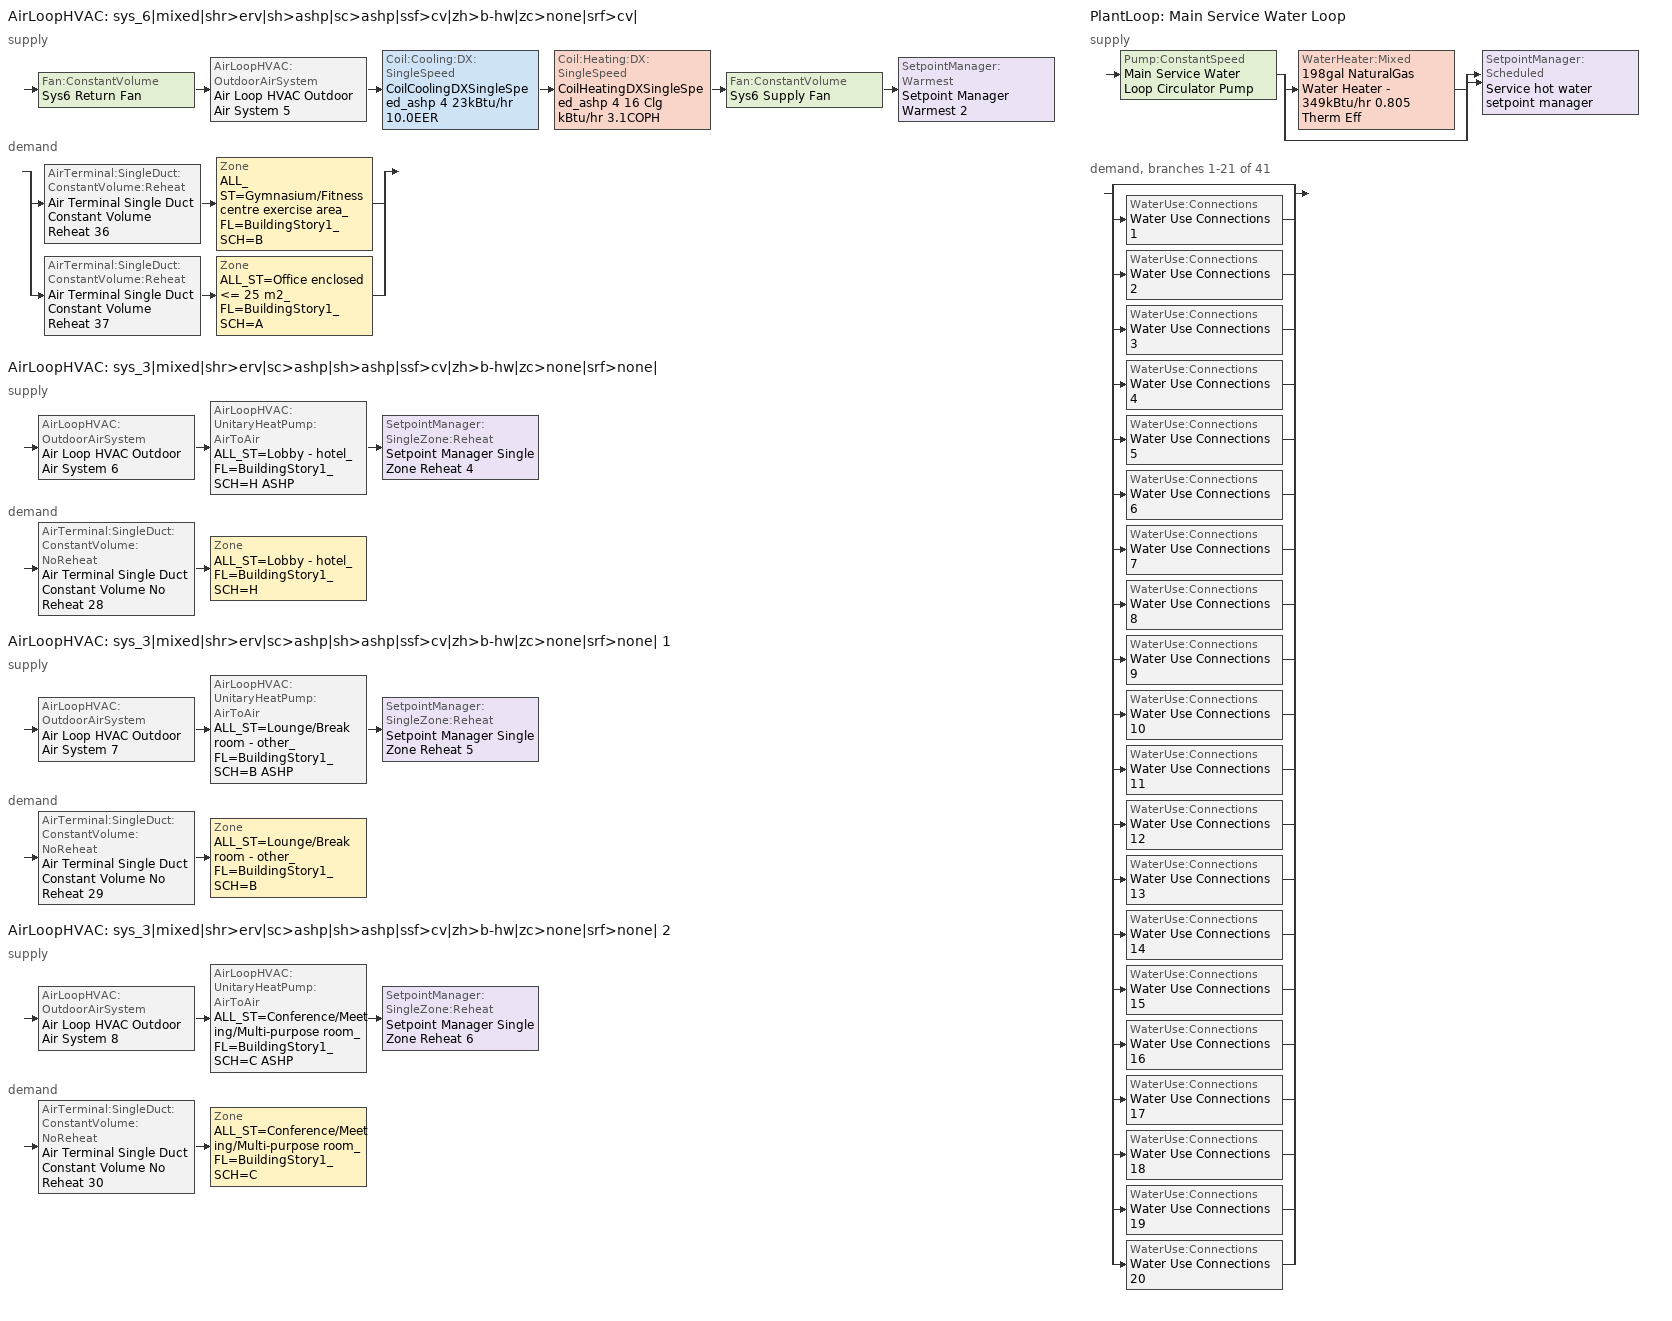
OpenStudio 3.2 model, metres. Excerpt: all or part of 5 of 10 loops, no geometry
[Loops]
AirLoopHVAC 'sys_6|mixed|shr>erv|sh>ashp|sc>ashp|ssf>cv|zh>b-hw|zc>none|srf>cv|'
 supply: Fan:ConstantVolume 'Sys6 Return Fan' > AirLoopHVAC:OutdoorAirSystem 'Air Loop HVAC Outdoor Air System 5' > Coil:Cooling:DX:SingleSpeed 'CoilCoolingDXSingleSpeed_ashp 4 23kBtu/hr 10.0EER' > Coil:Heating:DX:SingleSpeed 'CoilHeatingDXSingleSpeed_ashp 4 16 Clg kBtu/hr 3.1COPH' > Fan:ConstantVolume 'Sys6 Supply Fan' > SetpointManager:Warmest 'Setpoint Manager Warmest 2'
 demand: split
  | AirTerminal:SingleDuct:ConstantVolume:Reheat 'Air Terminal Single Duct Constant Volume Reheat 36' > Zone 'ALL_ST=Gymnasium/Fitness centre exercise area_FL=BuildingStory1_SCH=B'
  | AirTerminal:SingleDuct:ConstantVolume:Reheat 'Air Terminal Single Duct Constant Volume Reheat 37' > Zone 'ALL_ST=Office enclosed <= 25 m2_FL=BuildingStory1_SCH=A'
AirLoopHVAC 'sys_3|mixed|shr>erv|sc>ashp|sh>ashp|ssf>cv|zh>b-hw|zc>none|srf>none|'
 supply: AirLoopHVAC:OutdoorAirSystem 'Air Loop HVAC Outdoor Air System 6' > AirLoopHVAC:UnitaryHeatPump:AirToAir 'ALL_ST=Lobby - hotel_FL=BuildingStory1_SCH=H ASHP' > SetpointManager:SingleZone:Reheat 'Setpoint Manager Single Zone Reheat 4'
 demand: AirTerminal:SingleDuct:ConstantVolume:NoReheat 'Air Terminal Single Duct Constant Volume No Reheat 28' > Zone 'ALL_ST=Lobby - hotel_FL=BuildingStory1_SCH=H'
AirLoopHVAC 'sys_3|mixed|shr>erv|sc>ashp|sh>ashp|ssf>cv|zh>b-hw|zc>none|srf>none| 1'
 supply: AirLoopHVAC:OutdoorAirSystem 'Air Loop HVAC Outdoor Air System 7' > AirLoopHVAC:UnitaryHeatPump:AirToAir 'ALL_ST=Lounge/Break room - other_FL=BuildingStory1_SCH=B ASHP' > SetpointManager:SingleZone:Reheat 'Setpoint Manager Single Zone Reheat 5'
 demand: AirTerminal:SingleDuct:ConstantVolume:NoReheat 'Air Terminal Single Duct Constant Volume No Reheat 29' > Zone 'ALL_ST=Lounge/Break room - other_FL=BuildingStory1_SCH=B'
AirLoopHVAC 'sys_3|mixed|shr>erv|sc>ashp|sh>ashp|ssf>cv|zh>b-hw|zc>none|srf>none| 2'
 supply: AirLoopHVAC:OutdoorAirSystem 'Air Loop HVAC Outdoor Air System 8' > AirLoopHVAC:UnitaryHeatPump:AirToAir 'ALL_ST=Conference/Meeting/Multi-purpose room_FL=BuildingStory1_SCH=C ASHP' > SetpointManager:SingleZone:Reheat 'Setpoint Manager Single Zone Reheat 6'
 demand: AirTerminal:SingleDuct:ConstantVolume:NoReheat 'Air Terminal Single Duct Constant Volume No Reheat 30' > Zone 'ALL_ST=Conference/Meeting/Multi-purpose room_FL=BuildingStory1_SCH=C'
PlantLoop 'Main Service Water Loop'
 supply: Pump:ConstantSpeed 'Main Service Water Loop Circulator Pump' > split
  | WaterHeater:Mixed '198gal NaturalGas Water Heater - 349kBtu/hr 0.805 Therm Eff'
  | bypass
  join > SetpointManager:Scheduled 'Service hot water setpoint manager'
 demand, branches 1-21 of 41: split
  | bypass
  | WaterUse:Connections 'Water Use Connections 1'
  | WaterUse:Connections 'Water Use Connections 2'
  | WaterUse:Connections 'Water Use Connections 3'
  | WaterUse:Connections 'Water Use Connections 4'
  | WaterUse:Connections 'Water Use Connections 5'
  | WaterUse:Connections 'Water Use Connections 6'
  | WaterUse:Connections 'Water Use Connections 7'
  | WaterUse:Connections 'Water Use Connections 8'
  | WaterUse:Connections 'Water Use Connections 9'
  | WaterUse:Connections 'Water Use Connections 10'
  | WaterUse:Connections 'Water Use Connections 11'
  | WaterUse:Connections 'Water Use Connections 12'
  | WaterUse:Connections 'Water Use Connections 13'
  | WaterUse:Connections 'Water Use Connections 14'
  | WaterUse:Connections 'Water Use Connections 15'
  | WaterUse:Connections 'Water Use Connections 16'
  | WaterUse:Connections 'Water Use Connections 17'
  | WaterUse:Connections 'Water Use Connections 18'
  | WaterUse:Connections 'Water Use Connections 19'
  | WaterUse:Connections 'Water Use Connections 20'
[Sizing:Zone] Zone Cooling Design Supply Air Temperature Input Method=TemperatureDifference; Zone Cooling Design Supply Air Temperature {C}=14; Zone Cooling Design Supply Air Temperature Difference {deltaC}=11; Zone Heating Design Supply Air Temperature Input Method=TemperatureDifference; Zone Heating Design Supply Air Temperature {C}=40; Zone Heating Design Supply Air Temperature Difference {deltaC}=21; Zone Cooling Design Supply Air Humidity Ratio {kg-H2O/kg-air}=0.0085; Zone Heating Design Supply Air Humidity Ratio {kg-H2O/kg-air}=0.008; Zone Heating Sizing Factor=1.3; Zone Cooling Sizing Factor=1; Cooling Design Air Flow Method=DesignDay; Heating Design Air Flow Method=DesignDay; Account for Dedicated Outdoor Air System=No; Dedicated Outdoor Air System Control Strategy=NeutralSupplyAir; Dedicated Outdoor Air Low Setpoint Temperature for Design {C}=autosize; Dedicated Outdoor Air High Setpoint Temperature for Design {C}=autosize
ALL_ST=Office enclosed <= 25 m2_FL=BuildingStory1_SCH=A; ALL_ST=Lobby - hotel_FL=BuildingStory1_SCH=H; ALL_ST=Lounge/Break room - other_FL=BuildingStory1_SCH=B; ALL_ST=Conference/Meeting/Multi-purpose room_FL=BuildingStory1_SCH=C; ALL_ST=Gymnasium/Fitness centre exercise area_FL=BuildingStory1_SCH=B
[Zone equipment]
ALL_ST=Office enclosed <= 25 m2_FL=BuildingStory1_SCH=A: Zone HVAC Baseboard Convective Water 64, Air Terminal Single Duct Constant Volume Reheat 37
ALL_ST=Lobby - hotel_FL=BuildingStory1_SCH=H: Zone HVAC Baseboard Convective Water 65, Air Terminal Single Duct Constant Volume No Reheat 28
ALL_ST=Lounge/Break room - other_FL=BuildingStory1_SCH=B: Zone HVAC Baseboard Convective Water 66, Air Terminal Single Duct Constant Volume No Reheat 29
ALL_ST=Conference/Meeting/Multi-purpose room_FL=BuildingStory1_SCH=C: Zone HVAC Baseboard Convective Water 67, Air Terminal Single Duct Constant Volume No Reheat 30
ALL_ST=Gymnasium/Fitness centre exercise area_FL=BuildingStory1_SCH=B: Zone HVAC Baseboard Convective Water 63, Air Terminal Single Duct Constant Volume Reheat 36
[PlantLoop]
Main Service Water Loop: Glycol Concentration=0; Maximum Loop Temperature {C}=60; Minimum Loop Temperature {C}=10; Plant Loop Volume {m3}=Autocalculate; Load Distribution Scheme=Optimal
[Sizing:Plant]
Main Service Water Loop: Loop Type=Heating; Design Loop Exit Temperature {C}=60; Loop Design Temperature Difference {deltaC}=5; Sizing Option=NonCoincident; Zone Timesteps in Averaging Window=1; Coincident Sizing Factor Mode=None
[AirLoopHVAC] Design Supply Air Flow Rate {m3/s}=autosize; Design Return Air Flow Fraction of Supply Air Flow=1
Name | Availability Schedule
sys_6|mixed|shr>erv|sh>ashp|sc>ashp|ssf>cv|zh>b-hw|zc>none|srf>cv| | sys_6|mixed|shr>none|sh>ashp|sc>ashp|ssf>cv|zh>b-hw|zc>none|srf>cv| Occ Sch
sys_3|mixed|shr>erv|sc>ashp|sh>ashp|ssf>cv|zh>b-hw|zc>none|srf>none| | sys_3|mixed|shr>none|sc>ashp|sh>ashp|ssf>cv|zh>b-hw|zc>none|srf>none| Occ Sch
sys_3|mixed|shr>erv|sc>ashp|sh>ashp|ssf>cv|zh>b-hw|zc>none|srf>none| 1 | sys_3|mixed|shr>none|sc>ashp|sh>ashp|ssf>cv|zh>b-hw|zc>none|srf>none| 1 Occ Sch
sys_3|mixed|shr>erv|sc>ashp|sh>ashp|ssf>cv|zh>b-hw|zc>none|srf>none| 2 | sys_3|mixed|shr>none|sc>ashp|sh>ashp|ssf>cv|zh>b-hw|zc>none|srf>none| 2 Occ Sch
[Sizing:System] Type of Load to Size On=Sensible; Design Outdoor Air Flow Rate {m3/s}=Autosize; Preheat Design Temperature {C}=7; Preheat Design Humidity Ratio {kg-H2O/kg-Air}=0.008; Precool Design Humidity Ratio {kg-H2O/kg-Air}=0.008; Central Cooling Design Supply Air Temperature {C}=13; Sizing Option=NonCoincident; 100% Outdoor Air in Cooling=No; 100% Outdoor Air in Heating=No; Central Cooling Design Supply Air Humidity Ratio {kg-H2O/kg-Air}=0.0085; Central Heating Design Supply Air Humidity Ratio {kg-H2O/kg-Air}=0.008; Cooling Design Air Flow Method=DesignDay; Cooling Design Air Flow Rate {m3/s}=0; Heating Design Air Flow Method=DesignDay; Heating Design Air Flow Rate {m3/s}=0; System Outdoor Air Method=ZoneSum; Zone Maximum Outdoor Air Fraction=1; Cooling Supply Air Flow Rate Per Floor Area {m3/s-m2}=0.00996765; Cooling Fraction of Autosized Cooling Supply Air Flow Rate=1; Cooling Supply Air Flow Rate Per Unit Cooling Capacity {m3/s-W}=3.94755e-05; Heating Supply Air Flow Rate Per Floor Area {m3/s-m2}=0.00996765; Heating Fraction of Autosized Heating Supply Air Flow Rate=1; Heating Fraction of Autosized Cooling Supply Air Flow Rate=1; Heating Supply Air Flow Rate Per Unit Heating Capacity {m3/s-W}=3.15882e-05; Cooling Design Capacity Method=CoolingDesignCapacity; Cooling Design Capacity {W}=autosize; Cooling Design Capacity Per Floor Area {W/m2}=234.7; Fraction of Autosized Cooling Design Capacity=1; Heating Design Capacity Method=HeatingDesignCapacity; Heating Design Capacity {W}=autosize; Heating Design Capacity Per Floor Area {W/m2}=157; Fraction of Autosized Heating Design Capacity=1; Central Cooling Capacity Control Method=OnOff
Name | Central Heating Maximum System Air Flow Ratio | Precool Design Temperature {C} | Central Heating Design Supply Air Temperature {C}
sys_6|mixed|shr>erv|sh>ashp|sc>ashp|ssf>cv|zh>b-hw|zc>none|srf>cv| | 0.3 | 12.8 | 13.1
sys_3|mixed|shr>erv|sc>ashp|sh>ashp|ssf>cv|zh>b-hw|zc>none|srf>none|; sys_3|mixed|shr>erv|sc>ashp|sh>ashp|ssf>cv|zh>b-hw|zc>none|srf>none| 1; sys_3|mixed|shr>erv|sc>ashp|sh>ashp|ssf>cv|zh>b-hw|zc>none|srf>none| 2 | 1 | 13 | 43
[Fan:ConstantVolume] Availability Schedule=Always On Discrete; Fan Total Efficiency=0.39975; Pressure Rise {Pa}=640; Maximum Flow Rate {m3/s}=AutoSize; Motor Efficiency=0.615
Sys6 Supply Fan; Sys6 Return Fan
[Coil:Heating:DX:SingleSpeed] Availability Schedule=Always On Discrete; Rated Air Flow Rate {m3/s}=Autosize; Rated Supply Fan Power Per Volume Flow Rate {W/(m3/s)}=773.3; Total Heating Capacity Function of Temperature Curve=DXHEAT-NECB2011-REF-CAPFT; Total Heating Capacity Function of Flow Fraction Curve=DXHEAT-NECB2011-REF-CAPFFLOW; Energy Input Ratio Function of Temperature Curve=DXHEAT-NECB2011-REF-EIRFT; Energy Input Ratio Function of Flow Fraction Curve=DXHEAT-NECB2011-REF-EIRFFLOW; Part Load Fraction Correlation Curve=DXHEAT-NECB2011-REF-PLFFPLR; Minimum Outdoor Dry-Bulb Temperature for Compressor Operation {C}=-10; Defrost Strategy=Resistive; Defrost Control=Timed; Defrost Time Period Fraction=0.166667; Resistive Defrost Heater Capacity {W}=2000
Name | Rated Total Heating Capacity {W} | Rated COP {W/W}
CoilHeatingDXSingleSpeed_ashp 4 16 Clg kBtu/hr 3.1COPH | 4805.85 | 3.29972
CoilHeatingDXSingleSpeed_ashp 5 15 Clg kBtu/hr 3.1COPH | 4469.75 | 3.2992
CoilHeatingDXSingleSpeed_ashp 6 21 Clg kBtu/hr 3.1COPH | 6138.29 | 3.30181
CoilHeatingDXSingleSpeed_ashp 7 13 Clg kBtu/hr 3.1COPH | 3667.49 | 3.29794
[Coil:Cooling:DX:SingleSpeed] Availability Schedule=Always On Discrete; Rated Total Cooling Capacity {W}=autosize; Rated Sensible Heat Ratio=autosize; Rated COP {W/W}=3.46588; Rated Air Flow Rate {m3/s}=autosize; Rated Evaporator Fan Power Per Volume Flow Rate {W/(m3/s)}=773.3; Total Cooling Capacity Function of Temperature Curve=DXCOOL-NECB2011-REF-CAPFT; Total Cooling Capacity Function of Flow Fraction Curve=DXCOOL-NECB2011-REF-CAPFFLOW; Energy Input Ratio Function of Temperature Curve=DXCOOL-NECB2011-REF-COOLEIRFT; Energy Input Ratio Function of Flow Fraction Curve=DXCOOL-NECB2011-REF-COOLEIRFFLOW; Part Load Fraction Correlation Curve=DXCOOL-NECB2011-REF-COOLPLFFPLR; Minimum Outdoor Dry-Bulb Temperature for Compressor Operation {C}=-25; Condenser Type=AirCooled; Evaporative Condenser Effectiveness=0; Evaporative Condenser Air Flow Rate {m3/s}=Autosize; Evaporative Condenser Pump Rated Power Consumption {W}=Autosize; Crankcase Heater Capacity {W}=0; Maximum Outdoor Dry-Bulb Temperature for Crankcase Heater Operation {C}=0; Basin Heater Capacity {W/K}=0; Basin Heater Setpoint Temperature {C}=10
CoilCoolingDXSingleSpeed_ashp 4 23kBtu/hr 10.0EER; CoilCoolingDXSingleSpeed_ashp 5 21kBtu/hr 10.0EER; CoilCoolingDXSingleSpeed_ashp 6 29kBtu/hr 10.0EER; CoilCoolingDXSingleSpeed_ashp 7 17kBtu/hr 10.0EER
[Controller:OutdoorAir] Minimum Outdoor Air Flow Rate {m3/s}=autosize; Maximum Outdoor Air Flow Rate {m3/s}=Autosize; Economizer Control Type=NoEconomizer; Economizer Control Action Type=ModulateFlow; Economizer Maximum Limit Dry-Bulb Temperature {C}=28; Economizer Maximum Limit Enthalpy {J/kg}=64000; Economizer Minimum Limit Dry-Bulb Temperature {C}=-100; Lockout Type=NoLockout; Minimum Limit Type=FixedMinimum; High Humidity Control=No; Heat Recovery Bypass Control Type=BypassWhenOAFlowGreaterThanMinimum
Name | Minimum Outdoor Air Schedule | Controller Mechanical Ventilation
Controller Outdoor Air 5 | sys_6|mixed|shr>none|sh>ashp|sc>ashp|ssf>cv|zh>b-hw|zc>none|srf>cv| Occ Sch | Controller Mechanical Ventilation 5
Controller Outdoor Air 6 | sys_3|mixed|shr>none|sc>ashp|sh>ashp|ssf>cv|zh>b-hw|zc>none|srf>none| Occ Sch | Controller Mechanical Ventilation 6
Controller Outdoor Air 7 | sys_3|mixed|shr>none|sc>ashp|sh>ashp|ssf>cv|zh>b-hw|zc>none|srf>none| 1 Occ Sch | Controller Mechanical Ventilation 7
Controller Outdoor Air 8 | sys_3|mixed|shr>none|sc>ashp|sh>ashp|ssf>cv|zh>b-hw|zc>none|srf>none| 2 Occ Sch | Controller Mechanical Ventilation 8
[Controller:MechanicalVentilation] Availability Schedule=Always On Discrete; System Outdoor Air Method=ZoneSum
Controller Mechanical Ventilation 5; Controller Mechanical Ventilation 6; Controller Mechanical Ventilation 7; Controller Mechanical Ventilation 8
[AirLoopHVAC:OutdoorAirSystem]
Name | Controller
Air Loop HVAC Outdoor Air System 5 | Controller Outdoor Air 5
Air Loop HVAC Outdoor Air System 6 | Controller Outdoor Air 6
Air Loop HVAC Outdoor Air System 7 | Controller Outdoor Air 7
Air Loop HVAC Outdoor Air System 8 | Controller Outdoor Air 8
[SetpointManager:Warmest]
Setpoint Manager Warmest 2: Control Variable=Temperature; Minimum Setpoint Temperature {C}=13; Maximum Setpoint Temperature {C}=24; Strategy=MaximumTemperature
[Coil:Heating:Gas] Availability Schedule=Always On Discrete; Gas Burner Efficiency=0.924; Nominal Capacity {W}=AutoSize; Parasitic Electric Load {W}=0; Part Load Fraction Correlation Curve=FURNACE-EFFPLR-NECB2011; Parasitic Gas Load {W}=0
Coil Heating Gas 39; Coil Heating Gas 40; Coil Heating Gas 41; Coil Heating Gas 42; Coil Heating Gas 43
[AirTerminal:SingleDuct:ConstantVolume:Reheat] Availability Schedule=Always On Discrete; Maximum Air Flow Rate {m3/s}=autosize; Maximum Hot Water or Steam Flow Rate {m3/s}=autosize; Minimum Hot Water or Steam Flow Rate {m3/s}=0; Convergence Tolerance=0.001; Maximum Reheat Air Temperature {C}=35
Name | Reheat Coil
Air Terminal Single Duct Constant Volume Reheat 36 | Coil Heating Gas 39
Air Terminal Single Duct Constant Volume Reheat 37 | Coil Heating Gas 40
[Fan:OnOff] Availability Schedule=Always On Discrete; Fan Total Efficiency=0.39975; Pressure Rise {Pa}=622.722; Maximum Flow Rate {m3/s}=autosize; Motor Efficiency=0.615; Motor In Airstream Fraction=1
Name | Fan Power Ratio Function of Speed Ratio Curve | Fan Efficiency Ratio Function of Speed Ratio Curve
Fan On Off 4 | Fan On Off Power Curve 3 | Fan On Off Efficiency Curve 3
Fan On Off 5 | Fan On Off Power Curve 4 | Fan On Off Efficiency Curve 4
Fan On Off 6 | Fan On Off Power Curve 5 | Fan On Off Efficiency Curve 5
[AirLoopHVAC:UnitaryHeatPump:AirToAir] Availability Schedule=Always On Discrete; Supply Air Flow Rate During Cooling Operation {m3/s}=Autosize; Supply Air Flow Rate During Heating Operation {m3/s}=Autosize; Maximum Supply Air Temperature from Supplemental Heater {C}=Autosize
Name | Controlling Zone or Thermostat Location | Supply Air Fan | Heating Coil | Cooling Coil | Supplemental Heating Coil | Supply Air Fan Operating Mode Schedule
ALL_ST=Lobby - hotel_FL=BuildingStory1_SCH=H ASHP | ALL_ST=Lobby - hotel_FL=BuildingStory1_SCH=H | Fan On Off 4 | CoilHeatingDXSingleSpeed_ashp 5 15 Clg kBtu/hr 3.1COPH | CoilCoolingDXSingleSpeed_ashp 5 21kBtu/hr 10.0EER | Coil Heating Gas 41 | sys_3|mixed|shr>none|sc>ashp|sh>ashp|ssf>cv|zh>b-hw|zc>none|srf>none| Occ Sch
ALL_ST=Lounge/Break room - other_FL=BuildingStory1_SCH=B ASHP | ALL_ST=Lounge/Break room - other_FL=BuildingStory1_SCH=B | Fan On Off 5 | CoilHeatingDXSingleSpeed_ashp 6 21 Clg kBtu/hr 3.1COPH | CoilCoolingDXSingleSpeed_ashp 6 29kBtu/hr 10.0EER | Coil Heating Gas 42 | sys_3|mixed|shr>none|sc>ashp|sh>ashp|ssf>cv|zh>b-hw|zc>none|srf>none| 1 Occ Sch
ALL_ST=Conference/Meeting/Multi-purpose room_FL=BuildingStory1_SCH=C ASHP | ALL_ST=Conference/Meeting/Multi-purpose room_FL=BuildingStory1_SCH=C | Fan On Off 6 | CoilHeatingDXSingleSpeed_ashp 7 13 Clg kBtu/hr 3.1COPH | CoilCoolingDXSingleSpeed_ashp 7 17kBtu/hr 10.0EER | Coil Heating Gas 43 | sys_3|mixed|shr>none|sc>ashp|sh>ashp|ssf>cv|zh>b-hw|zc>none|srf>none| 2 Occ Sch
[SetpointManager:SingleZone:Reheat] Minimum Supply Air Temperature {C}=13; Maximum Supply Air Temperature {C}=43
Name | Control Zone
Setpoint Manager Single Zone Reheat 4 | ALL_ST=Lobby - hotel_FL=BuildingStory1_SCH=H
Setpoint Manager Single Zone Reheat 5 | ALL_ST=Lounge/Break room - other_FL=BuildingStory1_SCH=B
Setpoint Manager Single Zone Reheat 6 | ALL_ST=Conference/Meeting/Multi-purpose room_FL=BuildingStory1_SCH=C
[AirTerminal:SingleDuct:ConstantVolume:NoReheat] Availability Schedule=Always On Discrete; Maximum Air Flow Rate {m3/s}=AutoSize
Air Terminal Single Duct Constant Volume No Reheat 28; Air Terminal Single Duct Constant Volume No Reheat 29; Air Terminal Single Duct Constant Volume No Reheat 30
[SetpointManager:Scheduled]
Service hot water setpoint manager: Control Variable=Temperature; Schedule=Service Water Loop Temp - 140F
[Pump:ConstantSpeed]
Main Service Water Loop Circulator Pump: Rated Flow Rate {m3/s}=autosize; Rated Pump Head {Pa}=226284; Rated Power Consumption {W}=autosize; Motor Efficiency=0.855; Fraction of Motor Inefficiencies to Fluid Stream=0; Pump Control Type=Intermittent; Design Power Sizing Method=PowerPerFlowPerPressure; Design Electric Power per Unit Flow Rate {W/(m3/s)}=348701.1; Design Shaft Power per Unit Flow Rate per Unit Head {W-s/m3-Pa}=1.28205
[WaterHeater:Mixed]
198gal NaturalGas Water Heater - 349kBtu/hr 0.805 Therm Eff: Tank Volume {m3}=0.748615; Setpoint Temperature Schedule=Service Water Loop Temp - 140F; Deadband Temperature Difference {deltaC}=2; Maximum Temperature Limit {C}=60; Heater Control Type=Cycle; Heater Maximum Capacity {W}=102309; Heater Fuel Type=NaturalGas; Heater Thermal Efficiency=0.804545; Part Load Factor Curve=SWH-EFFFPLR-NECB2011; Off Cycle Parasitic Fuel Consumption Rate {W}=79.8715; Off Cycle Parasitic Fuel Type=NaturalGas; Off Cycle Parasitic Heat Fraction to Tank=0.8; On Cycle Parasitic Fuel Consumption Rate {W}=79.8715; On Cycle Parasitic Fuel Type=NaturalGas; On Cycle Parasitic Heat Fraction to Tank=0; Ambient Temperature Indicator=Schedule; Ambient Temperature Schedule=Water Heater Ambient Temp Schedule - 70.0f; Off Cycle Loss Coefficient to Ambient Temperature {W/K}=11.957; On Cycle Loss Coefficient to Ambient Temperature {W/K}=11.957; Use Side Effectiveness=1; Source Side Effectiveness=1; Use Side Design Flow Rate {m3/s}=autosize; Source Side Design Flow Rate {m3/s}=autosize; Indirect Water Heating Recovery Time {hr}=1.5; Source Side Flow Control Mode=IndirectHeatPrimarySetpoint
[WaterHeater:Sizing]
198gal NaturalGas Water Heater - 349kBtu/hr 0.805 Therm Eff: Design Mode=PeakDraw; Time Storage Can Meet Peak Draw {hr}=0.538503; Time for Tank Recovery {hr}=0; Nominal Tank Volume for Autosizing Plant Connections {m3}=1
[WaterUse:Connections] Drain Water Heat Exchanger Type=None; Drain Water Heat Exchanger Destination=Plant
Name | Water Use Equipment Name 1
Water Use Connections 1 | Employeeloungeflr1 Service Water Use 0.02gal/min
Water Use Connections 2 | Exercisecenterflr1 Service Water Use 0.05gal/min
Water Use Connections 3 | Frontloungeflr1 Service Water Use 0.04gal/min
Water Use Connections 4 | Frontofficeflr1 Service Water Use 0.05gal/min
Water Use Connections 5 | Guestroom101 Service Water Use 0.07gal/min
Water Use Connections 6 | Guestroom102 Service Water Use 0.07gal/min
Water Use Connections 7 | Guestroom103 Service Water Use 0.07gal/min
Water Use Connections 8 | Guestroom104 Service Water Use 0.07gal/min
Water Use Connections 9 | Guestroom105 Service Water Use 0.07gal/min
Water Use Connections 10 | Guestroom201 Service Water Use 0.07gal/min
Water Use Connections 11 | Guestroom202_205 Service Water Use 0.26gal/min
Water Use Connections 12 | Guestroom206_208 Service Water Use 0.21gal/min
Water Use Connections 13 | Guestroom209_212 Service Water Use 0.26gal/min
Water Use Connections 14 | Guestroom213 Service Water Use 0.07gal/min
Water Use Connections 15 | Guestroom214 Service Water Use 0.07gal/min
Water Use Connections 16 | Guestroom215_218 Service Water Use 0.26gal/min
Water Use Connections 17 | Guestroom219 Service Water Use 0.07gal/min
Water Use Connections 18 | Guestroom220_223 Service Water Use 0.26gal/min
Water Use Connections 19 | Guestroom224 Service Water Use 0.07gal/min
Water Use Connections 20 | Guestroom301 Service Water Use 0.07gal/min
[WaterUse:Equipment:Definition]
Name | Peak Flow Rate {m3/s} | Target Temperature Schedule | Sensible Fraction Schedule | Latent Fraction Schedule
Employeeloungeflr1 Service Water Use Def 0.02gal/min | 1.03916e-06 | Schedule Ruleset 5 | Schedule Ruleset 3 | Schedule Ruleset 4
Exercisecenterflr1 Service Water Use Def 0.05gal/min | 3.11749e-06 | Schedule Ruleset 8 | Schedule Ruleset 6 | Schedule Ruleset 7
Frontloungeflr1 Service Water Use Def 0.04gal/min | 2.59809e-06 | Schedule Ruleset 11 | Schedule Ruleset 9 | Schedule Ruleset 10
Frontofficeflr1 Service Water Use Def 0.05gal/min | 3.11749e-06 | Schedule Ruleset 14 | Schedule Ruleset 12 | Schedule Ruleset 13
Guestroom101 Service Water Use Def 0.07gal/min | 4.15695e-06 | Schedule Ruleset 17 | Schedule Ruleset 15 | Schedule Ruleset 16
Guestroom102 Service Water Use Def 0.07gal/min | 4.15695e-06 | Schedule Ruleset 20 | Schedule Ruleset 18 | Schedule Ruleset 19
Guestroom103 Service Water Use Def 0.07gal/min | 4.15695e-06 | Schedule Ruleset 23 | Schedule Ruleset 21 | Schedule Ruleset 22
Guestroom104 Service Water Use Def 0.07gal/min | 4.15665e-06 | Schedule Ruleset 26 | Schedule Ruleset 24 | Schedule Ruleset 25
Guestroom105 Service Water Use Def 0.07gal/min | 4.15665e-06 | Schedule Ruleset 29 | Schedule Ruleset 27 | Schedule Ruleset 28
Guestroom201 Service Water Use Def 0.07gal/min | 4.15695e-06 | Schedule Ruleset 32 | Schedule Ruleset 30 | Schedule Ruleset 31
Guestroom202_205 Service Water Use Def 0.26gal/min | 1.66278e-05 | Schedule Ruleset 35 | Schedule Ruleset 33 | Schedule Ruleset 34
Guestroom206_208 Service Water Use Def 0.21gal/min | 1.34301e-05 | Schedule Ruleset 38 | Schedule Ruleset 36 | Schedule Ruleset 37
Guestroom209_212 Service Water Use Def 0.26gal/min | 1.66278e-05 | Schedule Ruleset 41 | Schedule Ruleset 39 | Schedule Ruleset 40
Guestroom213 Service Water Use Def 0.07gal/min | 4.15695e-06 | Schedule Ruleset 44 | Schedule Ruleset 42 | Schedule Ruleset 43
Guestroom214 Service Water Use Def 0.07gal/min | 4.15665e-06 | Schedule Ruleset 47 | Schedule Ruleset 45 | Schedule Ruleset 46
Guestroom215_218 Service Water Use Def 0.26gal/min | 1.66266e-05 | Schedule Ruleset 50 | Schedule Ruleset 48 | Schedule Ruleset 49
Guestroom219 Service Water Use Def 0.07gal/min | 4.15665e-06 | Schedule Ruleset 53 | Schedule Ruleset 51 | Schedule Ruleset 52
Guestroom220_223 Service Water Use Def 0.26gal/min | 1.66266e-05 | Schedule Ruleset 56 | Schedule Ruleset 54 | Schedule Ruleset 55
Guestroom224 Service Water Use Def 0.07gal/min | 4.15665e-06 | Schedule Ruleset 59 | Schedule Ruleset 57 | Schedule Ruleset 58
Guestroom301 Service Water Use Def 0.07gal/min | 4.15695e-06 | Schedule Ruleset 62 | Schedule Ruleset 60 | Schedule Ruleset 61
[WaterUse:Equipment]
Name | Water Use Equipment Definition | Space | Flow Rate Fraction Schedule
Employeeloungeflr1 Service Water Use 0.02gal/min | Employeeloungeflr1 Service Water Use Def 0.02gal/min | EmployeeLoungeFlr1 | NECB-B-Service Water Heating
Exercisecenterflr1 Service Water Use 0.05gal/min | Exercisecenterflr1 Service Water Use Def 0.05gal/min | ExerciseCenterFlr1 | NECB-B-Service Water Heating
Frontloungeflr1 Service Water Use 0.04gal/min | Frontloungeflr1 Service Water Use Def 0.04gal/min | FrontLoungeFlr1 | NECB-H-Service Water Heating
Frontofficeflr1 Service Water Use 0.05gal/min | Frontofficeflr1 Service Water Use Def 0.05gal/min | FrontOfficeFlr1 | NECB-A-Service Water Heating
Guestroom101 Service Water Use 0.07gal/min | Guestroom101 Service Water Use Def 0.07gal/min | GuestRoom101 | NECB-F-Service Water Heating
Guestroom102 Service Water Use 0.07gal/min | Guestroom102 Service Water Use Def 0.07gal/min | GuestRoom102 | NECB-F-Service Water Heating
Guestroom103 Service Water Use 0.07gal/min | Guestroom103 Service Water Use Def 0.07gal/min | GuestRoom103 | NECB-F-Service Water Heating
Guestroom104 Service Water Use 0.07gal/min | Guestroom104 Service Water Use Def 0.07gal/min | GuestRoom104 | NECB-F-Service Water Heating
Guestroom105 Service Water Use 0.07gal/min | Guestroom105 Service Water Use Def 0.07gal/min | GuestRoom105 | NECB-F-Service Water Heating
Guestroom201 Service Water Use 0.07gal/min | Guestroom201 Service Water Use Def 0.07gal/min | GuestRoom201 | NECB-F-Service Water Heating
Guestroom202_205 Service Water Use 0.26gal/min | Guestroom202_205 Service Water Use Def 0.26gal/min | GuestRoom202_205 | NECB-F-Service Water Heating
Guestroom206_208 Service Water Use 0.21gal/min | Guestroom206_208 Service Water Use Def 0.21gal/min | GuestRoom206_208 | NECB-F-Service Water Heating
Guestroom209_212 Service Water Use 0.26gal/min | Guestroom209_212 Service Water Use Def 0.26gal/min | GuestRoom209_212 | NECB-F-Service Water Heating
Guestroom213 Service Water Use 0.07gal/min | Guestroom213 Service Water Use Def 0.07gal/min | GuestRoom213 | NECB-F-Service Water Heating
Guestroom214 Service Water Use 0.07gal/min | Guestroom214 Service Water Use Def 0.07gal/min | GuestRoom214 | NECB-F-Service Water Heating
Guestroom215_218 Service Water Use 0.26gal/min | Guestroom215_218 Service Water Use Def 0.26gal/min | GuestRoom215_218 | NECB-F-Service Water Heating
Guestroom219 Service Water Use 0.07gal/min | Guestroom219 Service Water Use Def 0.07gal/min | GuestRoom219 | NECB-F-Service Water Heating
Guestroom220_223 Service Water Use 0.26gal/min | Guestroom220_223 Service Water Use Def 0.26gal/min | GuestRoom220_223 | NECB-F-Service Water Heating
Guestroom224 Service Water Use 0.07gal/min | Guestroom224 Service Water Use Def 0.07gal/min | GuestRoom224 | NECB-F-Service Water Heating
Guestroom301 Service Water Use 0.07gal/min | Guestroom301 Service Water Use Def 0.07gal/min | GuestRoom301 | NECB-F-Service Water Heating
[Schedule:Ruleset]
Service Water Loop Temp - 140F: Default Day Schedule=Service Water Loop Temp - 140F Default
Water Heater Ambient Temp Schedule - 70.0f: Default Day Schedule=Water Heater Ambient Temp Schedule - 70.0f Default
Schedule Ruleset 3: Default Day Schedule=Schedule Day 7
Schedule Ruleset 4: Default Day Schedule=Schedule Day 8
Schedule Ruleset 5: Default Day Schedule=Schedule Day 9
NECB-B-Service Water Heating: Default Day Schedule=NECB-B-Service Water Heating Default
Schedule Ruleset 6: Default Day Schedule=Schedule Day 10
Schedule Ruleset 7: Default Day Schedule=Schedule Day 11
Schedule Ruleset 8: Default Day Schedule=Schedule Day 12
Schedule Ruleset 9: Default Day Schedule=Schedule Day 13
Schedule Ruleset 10: Default Day Schedule=Schedule Day 14
Schedule Ruleset 11: Default Day Schedule=Schedule Day 15
NECB-H-Service Water Heating: Default Day Schedule=NECB-H-Service Water Heating Default
Schedule Ruleset 12: Default Day Schedule=Schedule Day 16
Schedule Ruleset 13: Default Day Schedule=Schedule Day 17
Schedule Ruleset 14: Default Day Schedule=Schedule Day 18
NECB-A-Service Water Heating: Default Day Schedule=NECB-A-Service Water Heating Default
Schedule Ruleset 15: Default Day Schedule=Schedule Day 19
Schedule Ruleset 16: Default Day Schedule=Schedule Day 20
Schedule Ruleset 17: Default Day Schedule=Schedule Day 21
NECB-F-Service Water Heating: Default Day Schedule=NECB-F-Service Water Heating Default
Schedule Ruleset 18: Default Day Schedule=Schedule Day 22
Schedule Ruleset 19: Default Day Schedule=Schedule Day 23
Schedule Ruleset 20: Default Day Schedule=Schedule Day 24
Schedule Ruleset 21: Default Day Schedule=Schedule Day 25
Schedule Ruleset 22: Default Day Schedule=Schedule Day 26
Schedule Ruleset 23: Default Day Schedule=Schedule Day 27
Schedule Ruleset 24: Default Day Schedule=Schedule Day 28
Schedule Ruleset 25: Default Day Schedule=Schedule Day 29
Schedule Ruleset 26: Default Day Schedule=Schedule Day 30
Schedule Ruleset 27: Default Day Schedule=Schedule Day 31
Schedule Ruleset 28: Default Day Schedule=Schedule Day 32
Schedule Ruleset 29: Default Day Schedule=Schedule Day 33
Schedule Ruleset 30: Default Day Schedule=Schedule Day 34
Schedule Ruleset 31: Default Day Schedule=Schedule Day 35
Schedule Ruleset 32: Default Day Schedule=Schedule Day 36
Schedule Ruleset 33: Default Day Schedule=Schedule Day 37
Schedule Ruleset 34: Default Day Schedule=Schedule Day 38
Schedule Ruleset 35: Default Day Schedule=Schedule Day 39
Schedule Ruleset 36: Default Day Schedule=Schedule Day 40
Schedule Ruleset 37: Default Day Schedule=Schedule Day 41
Schedule Ruleset 38: Default Day Schedule=Schedule Day 42
Schedule Ruleset 39: Default Day Schedule=Schedule Day 43
Schedule Ruleset 40: Default Day Schedule=Schedule Day 44
Schedule Ruleset 41: Default Day Schedule=Schedule Day 45
Schedule Ruleset 42: Default Day Schedule=Schedule Day 46
Schedule Ruleset 43: Default Day Schedule=Schedule Day 47
Schedule Ruleset 44: Default Day Schedule=Schedule Day 48
Schedule Ruleset 45: Default Day Schedule=Schedule Day 49
Schedule Ruleset 46: Default Day Schedule=Schedule Day 50
Schedule Ruleset 47: Default Day Schedule=Schedule Day 51
Schedule Ruleset 48: Default Day Schedule=Schedule Day 52
Schedule Ruleset 49: Default Day Schedule=Schedule Day 53
Schedule Ruleset 50: Default Day Schedule=Schedule Day 54
Schedule Ruleset 51: Default Day Schedule=Schedule Day 55
Schedule Ruleset 52: Default Day Schedule=Schedule Day 56
Schedule Ruleset 53: Default Day Schedule=Schedule Day 57
Schedule Ruleset 54: Default Day Schedule=Schedule Day 58
Schedule Ruleset 55: Default Day Schedule=Schedule Day 59
Schedule Ruleset 56: Default Day Schedule=Schedule Day 60
Schedule Ruleset 57: Default Day Schedule=Schedule Day 61
Schedule Ruleset 58: Default Day Schedule=Schedule Day 62
Schedule Ruleset 59: Default Day Schedule=Schedule Day 63
Schedule Ruleset 60: Default Day Schedule=Schedule Day 64
Schedule Ruleset 61: Default Day Schedule=Schedule Day 65
Schedule Ruleset 62: Default Day Schedule=Schedule Day 66
sys_3|mixed|shr>none|sc>ashp|sh>ashp|ssf>cv|zh>b-hw|zc>none|srf>none| Occ Sch: Default Day Schedule=sys_3|mixed|shr>none|sc>ashp|sh>ashp|ssf>cv|zh>b-hw|zc>none|srf>none| Occ Sch Default; Summer Design Day Schedule=sys_3|mixed|shr>none|sc>ashp|sh>ashp|ssf>cv|zh>b-hw|zc>none|srf>none| Occ Sch Summer Design Day; Winter Design Day Schedule=sys_3|mixed|shr>none|sc>ashp|sh>ashp|ssf>cv|zh>b-hw|zc>none|srf>none| Occ Sch Winter Design Day
sys_3|mixed|shr>none|sc>ashp|sh>ashp|ssf>cv|zh>b-hw|zc>none|srf>none| 1 Occ Sch: Default Day Schedule=sys_3|mixed|shr>none|sc>ashp|sh>ashp|ssf>cv|zh>b-hw|zc>none|srf>none| 1 Occ Sch Default; Summer Design Day Schedule=sys_3|mixed|shr>none|sc>ashp|sh>ashp|ssf>cv|zh>b-hw|zc>none|srf>none| 1 Occ Sch Summer Design Day; Winter Design Day Schedule=sys_3|mixed|shr>none|sc>ashp|sh>ashp|ssf>cv|zh>b-hw|zc>none|srf>none| 1 Occ Sch Winter Design Day
sys_3|mixed|shr>none|sc>ashp|sh>ashp|ssf>cv|zh>b-hw|zc>none|srf>none| 2 Occ Sch: Default Day Schedule=sys_3|mixed|shr>none|sc>ashp|sh>ashp|ssf>cv|zh>b-hw|zc>none|srf>none| 2 Occ Sch Default; Summer Design Day Schedule=sys_3|mixed|shr>none|sc>ashp|sh>ashp|ssf>cv|zh>b-hw|zc>none|srf>none| 2 Occ Sch Summer Design Day; Winter Design Day Schedule=sys_3|mixed|shr>none|sc>ashp|sh>ashp|ssf>cv|zh>b-hw|zc>none|srf>none| 2 Occ Sch Winter Design Day
sys_6|mixed|shr>none|sh>ashp|sc>ashp|ssf>cv|zh>b-hw|zc>none|srf>cv| Occ Sch: Default Day Schedule=sys_6|mixed|shr>none|sh>ashp|sc>ashp|ssf>cv|zh>b-hw|zc>none|srf>cv| Occ Sch Default; Summer Design Day Schedule=sys_6|mixed|shr>none|sh>ashp|sc>ashp|ssf>cv|zh>b-hw|zc>none|srf>cv| Occ Sch Summer Design Day; Winter Design Day Schedule=sys_6|mixed|shr>none|sh>ashp|sc>ashp|ssf>cv|zh>b-hw|zc>none|srf>cv| Occ Sch Winter Design Day
[Schedule:Day]
Service Water Loop Temp - 140F Default; Schedule Day 9; Schedule Day 12; Schedule Day 15; Schedule Day 18; Schedule Day 21; Schedule Day 24; Schedule Day 27; Schedule Day 30; Schedule Day 33; Schedule Day 36; Schedule Day 39; Schedule Day 42; Schedule Day 45; Schedule Day 48; Schedule Day 51; Schedule Day 54; Schedule Day 57; Schedule Day 60; Schedule Day 63; Schedule Day 66: 24, 0, 60
Water Heater Ambient Temp Schedule - 70.0f Default: 24, 0, 21.1111
Schedule Day 7; Schedule Day 10; Schedule Day 13; Schedule Day 16; Schedule Day 19; Schedule Day 22; Schedule Day 25; Schedule Day 28; Schedule Day 31; Schedule Day 34; Schedule Day 37; Schedule Day 40; Schedule Day 43; Schedule Day 46; Schedule Day 49; Schedule Day 52; Schedule Day 55; Schedule Day 58; Schedule Day 61; Schedule Day 64: 24, 0, 0.2
Schedule Day 8; Schedule Day 11; Schedule Day 14; Schedule Day 17; NECB-A-Service Water Heating Sat Day; NECB-A-Service Water Heating Sun|Hol Day; Schedule Day 20; Schedule Day 23; Schedule Day 26; Schedule Day 29; Schedule Day 32; Schedule Day 35; Schedule Day 38; Schedule Day 41; Schedule Day 44; Schedule Day 47; Schedule Day 50; Schedule Day 53; Schedule Day 56; Schedule Day 59; Schedule Day 62; Schedule Day 65: 24, 0, 0.05
NECB-B-Service Water Heating Default; NECB-B-Service Water Heating Default|Wkdy Day: 1, 0, 0.6, 2, 0, 0.5, 9, 0, 0.05, 11, 0, 0.7, 12, 0, 0.4, 13, 0, 0.5, 15, 0, 0.6, 16, 0, 0.4, 18, 0, 0.3, 19, 0, 0.4, 20, 0, 0.5, 22, 0, 0.8, 24, 0, 0.9
NECB-B-Service Water Heating Sat Day: 1, 0, 0.7, 2, 0, 0.6, 9, 0, 0.05, 11, 0, 0.7, 12, 0, 0.4, 13, 0, 0.5, 15, 0, 0.6, 16, 0, 0.4, 18, 0, 0.3, 19, 0, 0.4, 20, 0, 0.5, 22, 0, 0.8, 24, 0, 0.9
NECB-B-Service Water Heating Sun|Hol Day: 1, 0, 0.5, 2, 0, 0.6, 9, 0, 0.05, 11, 0, 0.7, 12, 0, 0.4, 13, 0, 0.5, 15, 0, 0.6, 16, 0, 0.4, 18, 0, 0.3, 19, 0, 0.4, 20, 0, 0.5, 22, 0, 0.8, 24, 0, 0.5
NECB-H-Service Water Heating Default; NECB-H-Service Water Heating Default|Wkdy Day; NECB-H-Service Water Heating Sat Day; NECB-H-Service Water Heating Sun|Hol Day: 24, 0, 0.9
NECB-A-Service Water Heating Default; NECB-A-Service Water Heating Default|Wkdy Day: 7, 0, 0.05, 8, 0, 0.1, 10, 0, 0.5, 16, 0, 0.9, 17, 0, 0.7, 18, 0, 0.5, 19, 0, 0.3, 22, 0, 0.2, 24, 0, 0.05
NECB-F-Service Water Heating Default; NECB-F-Service Water Heating Default|Wkdy Day; NECB-F-Service Water Heating Sat Day; NECB-F-Service Water Heating Sun|Hol Day: 1, 0, 0.35, 2, 0, 0.21, 3, 0, 0.14, 5, 0, 0.07, 6, 0, 0.14, 7, 0, 0.28, 8, 0, 0.42, 9, 0, 0.63, 10, 0, 0.49, 12, 0, 0.35, 13, 0, 0.28, 14, 0, 0.35, 15, 0, 0.28, 19, 0, 0.21, 20, 0, 0.35, 24, 0, 0.49
sys_3|mixed|shr>none|sc>ashp|sh>ashp|ssf>cv|zh>b-hw|zc>none|srf>none| Occ Sch Default; sys_3|mixed|shr>none|sc>ashp|sh>ashp|ssf>cv|zh>b-hw|zc>none|srf>none| Occ Sch Winter Design Day; sys_3|mixed|shr>none|sc>ashp|sh>ashp|ssf>cv|zh>b-hw|zc>none|srf>none| Occ Sch Summer Design Day; sys_3|mixed|shr>none|sc>ashp|sh>ashp|ssf>cv|zh>b-hw|zc>none|srf>none| 1 Occ Sch Winter Design Day; sys_3|mixed|shr>none|sc>ashp|sh>ashp|ssf>cv|zh>b-hw|zc>none|srf>none| 1 Occ Sch Summer Design Day; sys_3|mixed|shr>none|sc>ashp|sh>ashp|ssf>cv|zh>b-hw|zc>none|srf>none| 2 Occ Sch Winter Design Day; sys_3|mixed|shr>none|sc>ashp|sh>ashp|ssf>cv|zh>b-hw|zc>none|srf>none| 2 Occ Sch Summer Design Day; sys_6|mixed|shr>none|sh>ashp|sc>ashp|ssf>cv|zh>b-hw|zc>none|srf>cv| Occ Sch Winter Design Day; sys_6|mixed|shr>none|sh>ashp|sc>ashp|ssf>cv|zh>b-hw|zc>none|srf>cv| Occ Sch Summer Design Day: 24, 0, 1
sys_3|mixed|shr>none|sc>ashp|sh>ashp|ssf>cv|zh>b-hw|zc>none|srf>none| 1 Occ Sch Default: 1, 0, 1, 10, 0, 0, 24, 0, 1
sys_3|mixed|shr>none|sc>ashp|sh>ashp|ssf>cv|zh>b-hw|zc>none|srf>none| 1 Occ Sch Saturday: 2, 0, 1, 10, 0, 0, 24, 0, 1
sys_3|mixed|shr>none|sc>ashp|sh>ashp|ssf>cv|zh>b-hw|zc>none|srf>none| 1 Occ Sch Sunday: 1, 0, 0, 2, 0, 1, 11, 0, 0, 23, 0, 1, 24, 0, 0
sys_3|mixed|shr>none|sc>ashp|sh>ashp|ssf>cv|zh>b-hw|zc>none|srf>none| 2 Occ Sch Default: 9, 0, 0, 21, 0, 1, 24, 0, 0
sys_3|mixed|shr>none|sc>ashp|sh>ashp|ssf>cv|zh>b-hw|zc>none|srf>none| 2 Occ Sch Sunday: 9, 0, 0, 19, 0, 1, 24, 0, 0
sys_6|mixed|shr>none|sh>ashp|sc>ashp|ssf>cv|zh>b-hw|zc>none|srf>cv| Occ Sch Default: 1, 0, 1, 8, 0, 0, 24, 0, 1
sys_6|mixed|shr>none|sh>ashp|sc>ashp|ssf>cv|zh>b-hw|zc>none|srf>cv| Occ Sch Saturday: 2, 0, 1, 11, 0, 0, 15, 0, 1, 17, 0, 0, 24, 0, 1
sys_6|mixed|shr>none|sh>ashp|sc>ashp|ssf>cv|zh>b-hw|zc>none|srf>cv| Occ Sch Sunday: 1, 0, 0, 2, 0, 1, 11, 0, 0, 15, 0, 1, 18, 0, 0, 23, 0, 1, 24, 0, 0
[Schedule:Rule] Date Specification Type=DateRange; Start Month=1; Start Day=1; End Month=12; End Day=31
Name | Schedule Ruleset | Rule Order | Day Schedule | Apply Monday | Apply Tuesday | Apply Wednesday | Apply Thursday | Apply Friday | Apply Saturday | Apply Sunday
Schedule Rule 83 | NECB-B-Service Water Heating | 2 | NECB-B-Service Water Heating Default|Wkdy Day | Yes | Yes | Yes | Yes | Yes
Schedule Rule 84 | NECB-B-Service Water Heating | 1 | NECB-B-Service Water Heating Sat Day |  |  |  |  |  | Yes
Schedule Rule 85 | NECB-B-Service Water Heating | 0 | NECB-B-Service Water Heating Sun|Hol Day |  |  |  |  |  |  | Yes
Schedule Rule 86 | NECB-H-Service Water Heating | 2 | NECB-H-Service Water Heating Default|Wkdy Day | Yes | Yes | Yes | Yes | Yes
Schedule Rule 87 | NECB-H-Service Water Heating | 1 | NECB-H-Service Water Heating Sat Day |  |  |  |  |  | Yes
Schedule Rule 88 | NECB-H-Service Water Heating | 0 | NECB-H-Service Water Heating Sun|Hol Day |  |  |  |  |  |  | Yes
Schedule Rule 89 | NECB-A-Service Water Heating | 2 | NECB-A-Service Water Heating Default|Wkdy Day | Yes | Yes | Yes | Yes | Yes
Schedule Rule 90 | NECB-A-Service Water Heating | 1 | NECB-A-Service Water Heating Sat Day |  |  |  |  |  | Yes
Schedule Rule 91 | NECB-A-Service Water Heating | 0 | NECB-A-Service Water Heating Sun|Hol Day |  |  |  |  |  |  | Yes
Schedule Rule 92 | NECB-F-Service Water Heating | 2 | NECB-F-Service Water Heating Default|Wkdy Day | Yes | Yes | Yes | Yes | Yes
Schedule Rule 93 | NECB-F-Service Water Heating | 1 | NECB-F-Service Water Heating Sat Day |  |  |  |  |  | Yes
Schedule Rule 94 | NECB-F-Service Water Heating | 0 | NECB-F-Service Water Heating Sun|Hol Day |  |  |  |  |  |  | Yes
sys_3|mixed|shr>none|sc>ashp|sh>ashp|ssf>cv|zh>b-hw|zc>none|srf>none| 1 Occ Sch Saturday Rule | sys_3|mixed|shr>none|sc>ashp|sh>ashp|ssf>cv|zh>b-hw|zc>none|srf>none| 1 Occ Sch | 1 | sys_3|mixed|shr>none|sc>ashp|sh>ashp|ssf>cv|zh>b-hw|zc>none|srf>none| 1 Occ Sch Saturday |  |  |  |  |  | Yes
sys_3|mixed|shr>none|sc>ashp|sh>ashp|ssf>cv|zh>b-hw|zc>none|srf>none| 1 Occ Sch Sunday Rule | sys_3|mixed|shr>none|sc>ashp|sh>ashp|ssf>cv|zh>b-hw|zc>none|srf>none| 1 Occ Sch | 0 | sys_3|mixed|shr>none|sc>ashp|sh>ashp|ssf>cv|zh>b-hw|zc>none|srf>none| 1 Occ Sch Sunday |  |  |  |  |  |  | Yes
sys_3|mixed|shr>none|sc>ashp|sh>ashp|ssf>cv|zh>b-hw|zc>none|srf>none| 2 Occ Sch Sunday Rule | sys_3|mixed|shr>none|sc>ashp|sh>ashp|ssf>cv|zh>b-hw|zc>none|srf>none| 2 Occ Sch | 0 | sys_3|mixed|shr>none|sc>ashp|sh>ashp|ssf>cv|zh>b-hw|zc>none|srf>none| 2 Occ Sch Sunday |  |  |  |  |  |  | Yes
sys_6|mixed|shr>none|sh>ashp|sc>ashp|ssf>cv|zh>b-hw|zc>none|srf>cv| Occ Sch Saturday Rule | sys_6|mixed|shr>none|sh>ashp|sc>ashp|ssf>cv|zh>b-hw|zc>none|srf>cv| Occ Sch | 1 | sys_6|mixed|shr>none|sh>ashp|sc>ashp|ssf>cv|zh>b-hw|zc>none|srf>cv| Occ Sch Saturday |  |  |  |  |  | Yes
sys_6|mixed|shr>none|sh>ashp|sc>ashp|ssf>cv|zh>b-hw|zc>none|srf>cv| Occ Sch Sunday Rule | sys_6|mixed|shr>none|sh>ashp|sc>ashp|ssf>cv|zh>b-hw|zc>none|srf>cv| Occ Sch | 0 | sys_6|mixed|shr>none|sh>ashp|sc>ashp|ssf>cv|zh>b-hw|zc>none|srf>cv| Occ Sch Sunday |  |  |  |  |  |  | Yes
[Schedule:Constant]
Always On Discrete: Value=1
[Curve:Cubic]
Name | Coefficient1 Constant | Coefficient2 x | Coefficient3 x**2 | Coefficient4 x**3 | Minimum Value of x | Maximum Value of x
Fan On Off Efficiency Curve 3; Fan On Off Efficiency Curve 4; Fan On Off Efficiency Curve 5 | 1 | 0 | 0 | 0 | 0 | 1
DXHEAT-NECB2011-REF-CAPFT | 0.729009 | 0.0319275 | 0.000136404 | -8.748e-06 | -20 | 20
DXHEAT-NECB2011-REF-CAPFFLOW | 0.84 | 0.16 | 0 | 0 | 0.5 | 1.5
DXHEAT-NECB2011-REF-EIRFT | 1.2183 | -0.03612 | 0.00142 | -2.68e-05 | -20 | 20
DXHEAT-NECB2011-REF-PLFFPLR | 0.3696 | 2.3362 | -2.9577 | 1.2596 | 0.7 | 1
DXCOOL-NECB2011-REF-COOLPLFFPLR | 0.0277 | 4.9151 | -8.184 | 4.2702 | 0.7 | 1
SWH-EFFFPLR-NECB2011 | 0.7576 | 1.0071 | -1.4443 | 0.6844 | 0 | 1
FURNACE-EFFPLR-NECB2011 | 0.722 | 0.8211 | -1.0396 | 0.5 | 0 | 1
[Curve:Quadratic]
Name | Coefficient1 Constant | Coefficient2 x | Coefficient3 x**2 | Minimum Value of x | Maximum Value of x
DXHEAT-NECB2011-REF-EIRFFLOW | 1.3824 | -0.4336 | 0.0512 | 0 | 1
DXCOOL-NECB2011-REF-CAPFFLOW | 0.8 | 0.2 | 0 | 0.5 | 1.5
DXCOOL-NECB2011-REF-COOLEIRFFLOW | 1.1552 | -0.1808 | 0.0256 | 0.5 | 1.5
[Curve:Biquadratic] Minimum Value of x=13; Maximum Value of x=24; Minimum Value of y=24; Maximum Value of y=46
Name | Coefficient1 Constant | Coefficient2 x | Coefficient3 x**2 | Coefficient4 y | Coefficient5 y**2 | Coefficient6 x*y
DXCOOL-NECB2011-REF-CAPFT | 0.867905 | 0.0142459 | 0.00055436 | -0.0075575 | 3.3e-05 | -0.0001918
DXCOOL-NECB2011-REF-COOLEIRFT | 0.114171 | 0.0281822 | -0.0004199 | 0.0214108 | 0.000161028 | -0.000679104
[Curve:Exponent] Coefficient1 Constant=1; Coefficient2 Constant=0; Coefficient3 Constant=0; Minimum Value of x=0; Maximum Value of x=1
Fan On Off Power Curve 3; Fan On Off Power Curve 4; Fan On Off Power Curve 5
